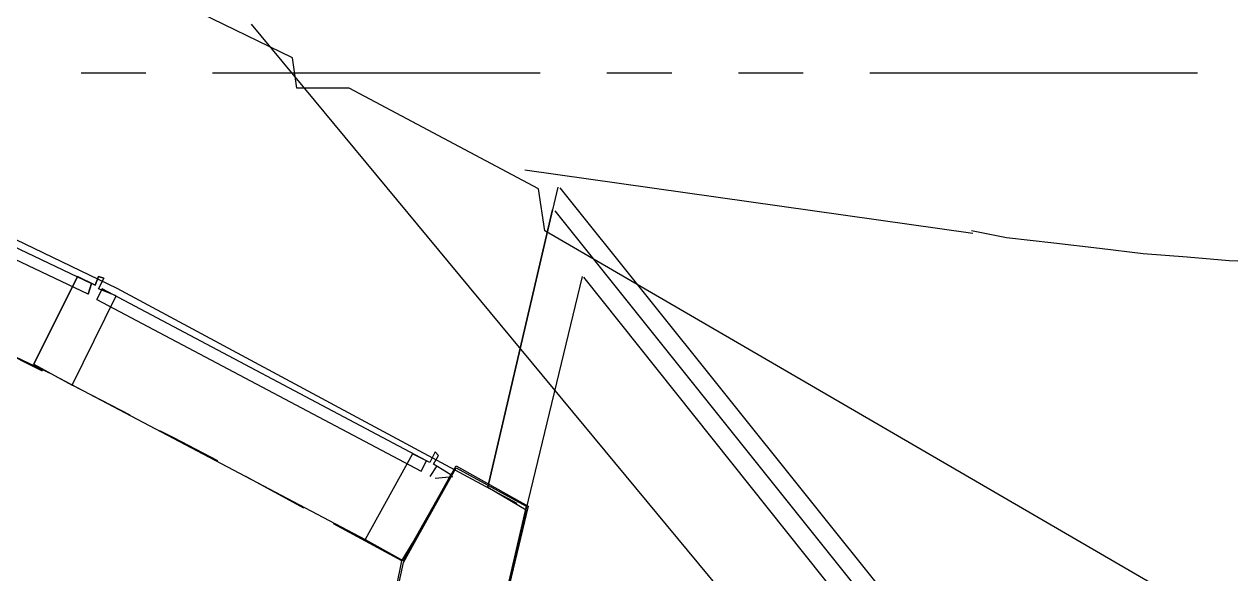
# Model space of a CAD drawing. Header units: feet. Extents: x -84 to 198, y -22 to 181.
# Drawn here: x 99.05 to 108.23, y 156.45 to 160.63 of the extents above; entities that cross this region are included whole.
import ezdxf

# ---------------------------------------------------------------- set-up
doc = ezdxf.new("R2010")
doc.units = ezdxf.units.FT
doc.layers.add('A-AREA-UNIDAD', color=30, linetype='CONTINUOUS')
doc.layers.add('A-LINEA', color=7, linetype='CONTINUOUS')

msp = doc.modelspace()

# ---------------------------------------------------------------- linework, layer by layer
at = {"layer": 'A-AREA-UNIDAD'}
msp.add_lwpolyline([(135.712, 123.9289), (132.96, 129.2089), (130.56, 133.0489), (130.56, 133.7422), (125.872, 140.0889), (120.192, 146.3289), (116.56, 149.6889), (112.88, 152.6933), (107.968, 156.1778), (103.008, 159.0578), (102.96, 159.3778), (101.52, 160.1422), (101.12, 160.1422), (101.088, 160.3733), (99.52, 161.1378), (97.28, 161.9378), (96, 162.0089), (95.28, 161.8489), (92.96, 160.8533)], dxfattribs=at)
at = {"layer": 'A-LINEA'}
for p, q in [((140.7504, 112.4542), (100.776, 160.6287)), ((99.9733, 160.2578), (99.48, 160.2578)), ((102.9733, 160.2578), (100.48, 160.2578)), ((103.9733, 160.2578), (103.48, 160.2578)), ((104.9733, 160.2578), (104.48, 160.2578)), ((107.9733, 160.2578), (105.48, 160.2578)), ((99.7546, 158.6201), (96.7741, 160.0558)), ((106.2631, 159.0395), (102.8559, 159.5195)), ((106.2631, 159.0395), (102.8559, 159.5195)), ((140.7504, 112.4542), (103.1232, 159.3849)), ((140.7504, 112.4542), (103.1232, 159.3849)), ((102.5733, 157.1111), (103.0667, 159.2178)), ((140.5969, 112.4055), (103.0856, 159.2112)), ((99.2667, 157.9644), (96.84, 159.1111)), ((99.5333, 158.5778), (99.56, 158.6578)), ((102.8667, 156.9378), (103.2933, 158.7111)), ((140.277, 112.3118), (103.3057, 158.7075)), ((99.6, 158.5378), (99.64, 158.6178)), ((102.7985, 156.9849), (99.7546, 158.6201)), ((99.1867, 157.9911), (98.7333, 158.2178)), ((99.2667, 157.9644), (101.64, 156.7111)), ((99.8533, 157.6578), (99.4133, 157.8844)), ((102.1867, 157.2711), (102.1333, 157.1911)), ((101.1733, 156.9511), (100.7333, 157.1911)), ((102.1733, 157.1778), (102.3067, 157.1911)), ((102.88, 156.9644), (100.9867, 148.9911)), ((101.92, 156.5511), (101.4, 156.8311))]:
    msp.add_line(p, q, dxfattribs=at)
for points in [[(99.5333, 158.5778), (97, 159.7778), (97.04, 159.8578), (99.56, 158.6578), (99.5333, 158.5778)], [(103.1067, 159.3911), (103.0667, 159.2178), (102.5733, 157.1111), (102.8667, 156.9378), (100.9867, 148.9911), (103.5867, 148.3778), (103.4267, 147.7244), (111.4267, 145.8444), (113.8133, 145.2711), (117.8667, 144.3111), (114.9067, 131.8311), (119.4533, 130.7511), (119.2933, 130.0978), (122, 129.4578), (128.0267, 128.0444), (124.1867, 111.8044), (124.44, 111.7378), (125.7867, 111.4178), (129.48, 110.5511), (135.96, 109.0178), (135.88, 108.6844), (141.96, 107.2578)], [(103.1067, 159.3911), (103.0667, 159.2178), (102.5733, 157.1111), (102.8667, 156.9378), (100.9867, 148.9911), (103.5867, 148.3778), (103.4267, 147.7244), (111.4267, 145.8444), (113.8133, 145.2711), (117.8667, 144.3111), (114.9067, 131.8311), (119.4533, 130.7511), (119.2933, 130.0978), (122, 129.4578), (128.0267, 128.0444), (124.1867, 111.8044), (124.44, 111.7378), (125.7867, 111.4178), (129.48, 110.5511), (135.96, 109.0178), (135.88, 108.6844), (141.96, 107.2578)], [(108.5467, 158.8178), (108.2133, 158.8311), (107.8933, 158.8578), (107.56, 158.8844), (107.2267, 158.9244), (106.88, 158.9644), (106.52, 159.0044), (106.2533, 159.0578)], [(99.7467, 158.5644), (99.6133, 158.6178), (99.6533, 158.6978), (99.6133, 158.7111), (99.5867, 158.6444), (99.4533, 158.7111), (99.12, 158.0444), (99.4133, 157.8844), (99.7467, 158.5644)], [(99.12, 158.0444), (99.4533, 158.7111), (99.5867, 158.6444), (99.6133, 158.7111), (99.6533, 158.6978), (99.6133, 158.6178)], [(99.6, 158.5378), (102.0667, 157.2311), (102.1067, 157.3111), (99.64, 158.6178), (99.6, 158.5378)], [(100.52, 157.3111), (100.1867, 157.4844), (100.08, 157.5378)], [(102.2933, 157.2044), (102.16, 157.2844), (102.2, 157.3511), (102.1733, 157.3778), (102.1333, 157.2978), (102, 157.3644), (101.64, 156.7111), (101.9333, 156.5511), (102.2933, 157.2044)], [(102, 156.6844), (102.3333, 157.2711), (102.88, 156.9644), (102.68, 156.1511), (101.88, 156.3511), (101.92, 156.5511), (102, 156.6844)], [(102.0133, 156.6844), (102.3333, 157.2578), (102.8667, 156.9644), (102.68, 156.1644), (101.8933, 156.3511), (101.9333, 156.5378), (102.0133, 156.6844)]]:
    msp.add_lwpolyline(points, dxfattribs=at)

doc.saveas('drawing.dxf')
